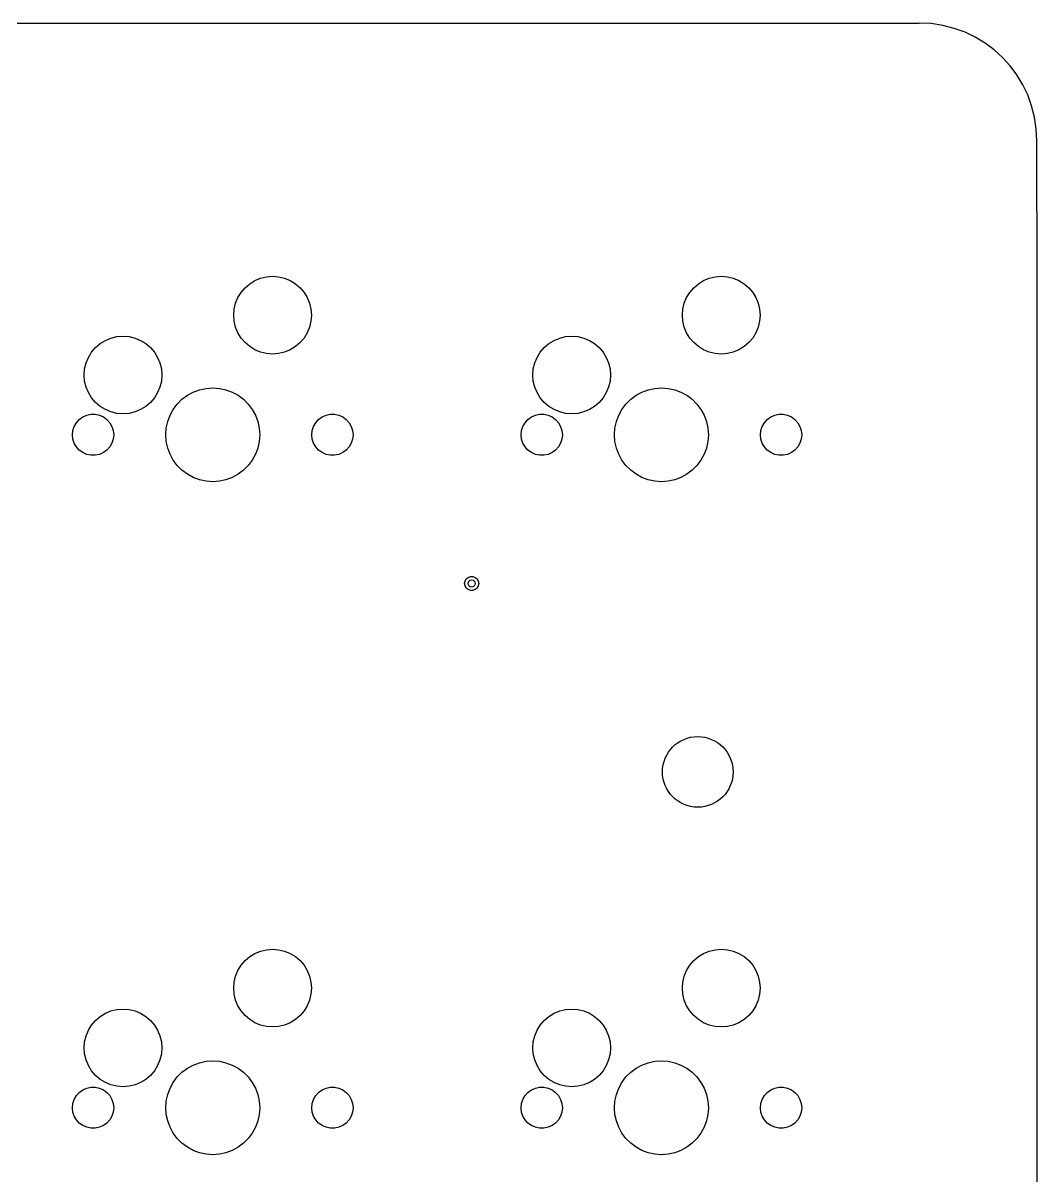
# Model space of a CAD drawing. Extents: x 101 to 518, y -308 to -134.
# Drawn here: x 475.16 to 518.21, y -182.65 to -133.7 of the extents above; entities that cross this region are included whole.
import ezdxf

# ---------------------------------------------------------------- set-up
doc = ezdxf.new("R2010")
doc.units = 0
doc.layers.add('BLACK', color=7, linetype='CONTINUOUS')

msp = doc.modelspace()

# ---------------------------------------------------------------- linework, layer by layer
at = {"layer": 'BLACK', "linetype": 'CONTINUOUS'}
for p, q in [((431.773007, -133.696311), (513.20974, -133.696311)), ((518.20974, -141.696311), (518.20974, -138.696311)), ((518.20974, -141.696311), (518.20974, -265.496311)), ((484.590922, -144.934827), (484.787802, -144.766675)), ((484.787802, -144.766675), (485.008564, -144.631392)), ((485.008564, -144.631392), (485.24777, -144.53231)), ((485.24777, -144.53231), (485.499531, -144.471867)), ((485.499531, -144.471867), (485.757648, -144.451553)), ((485.757648, -144.451553), (486.015765, -144.471867)), ((486.015765, -144.471867), (486.267526, -144.53231)), ((486.267526, -144.53231), (486.506732, -144.631392)), ((486.506732, -144.631392), (486.727494, -144.766675)), ((486.727494, -144.766675), (486.924374, -144.934827)), ((503.640922, -144.934827), (503.837802, -144.766675)), ((503.837802, -144.766675), (504.058564, -144.631392)), ((504.058564, -144.631392), (504.29777, -144.53231)), ((504.29777, -144.53231), (504.549531, -144.471867)), ((504.549531, -144.471867), (504.807648, -144.451553)), ((504.807648, -144.451553), (505.065765, -144.471867)), ((505.065765, -144.471867), (505.317526, -144.53231)), ((505.317526, -144.53231), (505.556732, -144.631392)), ((505.556732, -144.631392), (505.777494, -144.766675)), ((505.777494, -144.766675), (505.974374, -144.934827)), ((484.188405, -145.591675), (484.287487, -145.352469)), ((484.287487, -145.352469), (484.42277, -145.131707)), ((484.42277, -145.131707), (484.590922, -144.934827)), ((486.924374, -144.934827), (487.092526, -145.131707)), ((487.092526, -145.131707), (487.227809, -145.352469)), ((487.227809, -145.352469), (487.326891, -145.591675)), ((503.238405, -145.591675), (503.337487, -145.352469)), ((503.337487, -145.352469), (503.47277, -145.131707)), ((503.47277, -145.131707), (503.640922, -144.934827)), ((505.974374, -144.934827), (506.142526, -145.131707)), ((506.142526, -145.131707), (506.277809, -145.352469)), ((506.277809, -145.352469), (506.376891, -145.591675)), ((484.107648, -146.101553), (484.127962, -145.843436)), ((484.127962, -145.843436), (484.188405, -145.591675)), ((487.326891, -145.591675), (487.387334, -145.843436)), ((487.387334, -145.843436), (487.407648, -146.101553)), ((503.157648, -146.101553), (503.177962, -145.843436)), ((503.177962, -145.843436), (503.238405, -145.591675)), ((506.376891, -145.591675), (506.437334, -145.843436)), ((506.437334, -145.843436), (506.457648, -146.101553)), ((484.127962, -146.35967), (484.107648, -146.101553)), ((484.188405, -146.611431), (484.127962, -146.35967)), ((487.387334, -146.35967), (487.326891, -146.611431)), ((487.407648, -146.101553), (487.387334, -146.35967)), ((503.177962, -146.35967), (503.157648, -146.101553)), ((503.238405, -146.611431), (503.177962, -146.35967)), ((506.437334, -146.35967), (506.376891, -146.611431)), ((506.457648, -146.101553), (506.437334, -146.35967)), ((484.287487, -146.850637), (484.188405, -146.611431)), ((484.42277, -147.071399), (484.287487, -146.850637)), ((487.227809, -146.850637), (487.092526, -147.071399)), ((487.326891, -146.611431), (487.227809, -146.850637)), ((503.337487, -146.850637), (503.238405, -146.611431)), ((503.47277, -147.071399), (503.337487, -146.850637)), ((506.277809, -146.850637), (506.142526, -147.071399)), ((506.376891, -146.611431), (506.277809, -146.850637)), ((478.240922, -147.474827), (478.437802, -147.306675)), ((478.437802, -147.306675), (478.658564, -147.171392)), ((478.658564, -147.171392), (478.89777, -147.07231)), ((478.89777, -147.07231), (479.149531, -147.011867)), ((479.149531, -147.011867), (479.407648, -146.991553)), ((479.407648, -146.991553), (479.665765, -147.011867)), ((479.665765, -147.011867), (479.917526, -147.07231)), ((479.917526, -147.07231), (480.156732, -147.171392)), ((480.156732, -147.171392), (480.377494, -147.306675)), ((480.377494, -147.306675), (480.574374, -147.474827)), ((484.590922, -147.268279), (484.42277, -147.071399)), ((484.787802, -147.436431), (484.590922, -147.268279)), ((486.924374, -147.268279), (486.727494, -147.436431)), ((487.092526, -147.071399), (486.924374, -147.268279)), ((497.290922, -147.474827), (497.487802, -147.306675)), ((497.487802, -147.306675), (497.708564, -147.171392)), ((497.708564, -147.171392), (497.94777, -147.07231)), ((497.94777, -147.07231), (498.199531, -147.011867)), ((498.199531, -147.011867), (498.457648, -146.991553)), ((498.457648, -146.991553), (498.715765, -147.011867)), ((498.715765, -147.011867), (498.967526, -147.07231)), ((498.967526, -147.07231), (499.206732, -147.171392)), ((499.206732, -147.171392), (499.427494, -147.306675)), ((499.427494, -147.306675), (499.624374, -147.474827)), ((503.640922, -147.268279), (503.47277, -147.071399)), ((503.837802, -147.436431), (503.640922, -147.268279)), ((505.974374, -147.268279), (505.777494, -147.436431)), ((506.142526, -147.071399), (505.974374, -147.268279)), ((477.937487, -147.892469), (478.07277, -147.671707)), ((478.07277, -147.671707), (478.240922, -147.474827)), ((480.574374, -147.474827), (480.742526, -147.671707)), ((480.742526, -147.671707), (480.877809, -147.892469)), ((485.008564, -147.571714), (484.787802, -147.436431)), ((485.24777, -147.670796), (485.008564, -147.571714)), ((485.499531, -147.731239), (485.24777, -147.670796)), ((485.757648, -147.751553), (485.499531, -147.731239)), ((486.015765, -147.731239), (485.757648, -147.751553)), ((486.267526, -147.670796), (486.015765, -147.731239)), ((486.506732, -147.571714), (486.267526, -147.670796)), ((486.727494, -147.436431), (486.506732, -147.571714)), ((496.987487, -147.892469), (497.12277, -147.671707)), ((497.12277, -147.671707), (497.290922, -147.474827)), ((499.624374, -147.474827), (499.792526, -147.671707)), ((499.792526, -147.671707), (499.927809, -147.892469)), ((504.058564, -147.571714), (503.837802, -147.436431)), ((504.29777, -147.670796), (504.058564, -147.571714)), ((504.549531, -147.731239), (504.29777, -147.670796)), ((504.807648, -147.751553), (504.549531, -147.731239)), ((505.065765, -147.731239), (504.807648, -147.751553)), ((505.317526, -147.670796), (505.065765, -147.731239)), ((505.556732, -147.571714), (505.317526, -147.670796)), ((505.777494, -147.436431), (505.556732, -147.571714)), ((477.777962, -148.383436), (477.838405, -148.131675)), ((477.838405, -148.131675), (477.937487, -147.892469)), ((480.877809, -147.892469), (480.976891, -148.131675)), ((480.976891, -148.131675), (481.037334, -148.383436)), ((496.827962, -148.383436), (496.888405, -148.131675)), ((496.888405, -148.131675), (496.987487, -147.892469)), ((499.927809, -147.892469), (500.026891, -148.131675)), ((500.026891, -148.131675), (500.087334, -148.383436)), ((477.757648, -148.641553), (477.777962, -148.383436)), ((477.777962, -148.89967), (477.757648, -148.641553)), ((481.037334, -148.383436), (481.057648, -148.641553)), ((481.057648, -148.641553), (481.037334, -148.89967)), ((496.807648, -148.641553), (496.827962, -148.383436)), ((496.827962, -148.89967), (496.807648, -148.641553)), ((500.087334, -148.383436), (500.107648, -148.641553)), ((500.107648, -148.641553), (500.087334, -148.89967)), ((477.838405, -149.151431), (477.777962, -148.89967)), ((477.937487, -149.390637), (477.838405, -149.151431)), ((480.976891, -149.151431), (480.877809, -149.390637)), ((481.037334, -148.89967), (480.976891, -149.151431)), ((482.389352, -149.367838), (482.655901, -149.26842)), ((482.655901, -149.26842), (482.933886, -149.207948)), ((482.933886, -149.207948), (483.217648, -149.187653)), ((483.217648, -149.187653), (483.50141, -149.207948)), ((483.50141, -149.207948), (483.779395, -149.26842)), ((483.779395, -149.26842), (484.045944, -149.367838)), ((496.888405, -149.151431), (496.827962, -148.89967)), ((496.987487, -149.390637), (496.888405, -149.151431)), ((500.026891, -149.151431), (499.927809, -149.390637)), ((500.087334, -148.89967), (500.026891, -149.151431)), ((501.439352, -149.367838), (501.705901, -149.26842)), ((501.705901, -149.26842), (501.983886, -149.207948)), ((501.983886, -149.207948), (502.267648, -149.187653)), ((502.267648, -149.187653), (502.55141, -149.207948)), ((502.55141, -149.207948), (502.829395, -149.26842)), ((502.829395, -149.26842), (503.095944, -149.367838)), ((478.07277, -149.611399), (477.937487, -149.390637)), ((478.240922, -149.808279), (478.07277, -149.611399)), ((478.437802, -149.976431), (478.240922, -149.808279)), ((480.574374, -149.808279), (480.377494, -149.976431)), ((480.742526, -149.611399), (480.574374, -149.808279)), ((480.877809, -149.390637), (480.742526, -149.611399)), ((481.710759, -149.875826), (481.911921, -149.674664)), ((481.911921, -149.674664), (482.139664, -149.504178)), ((482.139664, -149.504178), (482.389352, -149.367838)), ((484.045944, -149.367838), (484.295632, -149.504178)), ((484.295632, -149.504178), (484.523375, -149.674664)), ((484.523375, -149.674664), (484.724537, -149.875826)), ((497.12277, -149.611399), (496.987487, -149.390637)), ((497.290922, -149.808279), (497.12277, -149.611399)), ((497.487802, -149.976431), (497.290922, -149.808279)), ((499.624374, -149.808279), (499.427494, -149.976431)), ((499.792526, -149.611399), (499.624374, -149.808279)), ((499.927809, -149.390637), (499.792526, -149.611399)), ((500.760759, -149.875826), (500.961921, -149.674664)), ((500.961921, -149.674664), (501.189664, -149.504178)), ((501.189664, -149.504178), (501.439352, -149.367838)), ((503.095944, -149.367838), (503.345632, -149.504178)), ((503.345632, -149.504178), (503.573375, -149.674664)), ((503.573375, -149.674664), (503.774537, -149.875826)), ((478.658564, -150.111714), (478.437802, -149.976431)), ((478.89777, -150.210796), (478.658564, -150.111714)), ((479.149531, -150.271239), (478.89777, -150.210796)), ((479.407648, -150.291553), (479.149531, -150.271239)), ((479.665765, -150.271239), (479.407648, -150.291553)), ((479.917526, -150.210796), (479.665765, -150.271239)), ((480.156732, -150.111714), (479.917526, -150.210796)), ((480.377494, -149.976431), (480.156732, -150.111714)), ((481.403933, -150.353257), (481.540273, -150.103569)), ((481.540273, -150.103569), (481.710759, -149.875826)), ((484.724537, -149.875826), (484.895023, -150.103569)), ((484.895023, -150.103569), (485.031363, -150.353257)), ((497.708564, -150.111714), (497.487802, -149.976431)), ((497.94777, -150.210796), (497.708564, -150.111714)), ((498.199531, -150.271239), (497.94777, -150.210796)), ((498.457648, -150.291553), (498.199531, -150.271239)), ((498.715765, -150.271239), (498.457648, -150.291553)), ((498.967526, -150.210796), (498.715765, -150.271239)), ((499.206732, -150.111714), (498.967526, -150.210796)), ((499.427494, -149.976431), (499.206732, -150.111714)), ((500.453933, -150.353257), (500.590273, -150.103569)), ((500.590273, -150.103569), (500.760759, -149.875826)), ((503.774537, -149.875826), (503.945023, -150.103569)), ((503.945023, -150.103569), (504.081363, -150.353257)), ((477.338296, -150.825658), (477.429758, -150.667241)), ((477.429758, -150.667241), (477.552159, -150.531301)), ((477.552159, -150.531301), (477.700148, -150.423781)), ((477.700148, -150.423781), (477.867258, -150.349379)), ((477.867258, -150.349379), (478.046186, -150.311346)), ((478.046186, -150.311346), (478.22911, -150.311346)), ((478.22911, -150.311346), (478.408038, -150.349379)), ((478.408038, -150.349379), (478.575148, -150.423781)), ((478.575148, -150.423781), (478.723137, -150.531301)), ((478.723137, -150.531301), (478.845538, -150.667241)), ((478.845538, -150.667241), (478.937, -150.825658)), ((481.244043, -150.897791), (481.304515, -150.619806)), ((481.304515, -150.619806), (481.403933, -150.353257)), ((485.031363, -150.353257), (485.130781, -150.619806)), ((485.130781, -150.619806), (485.191253, -150.897791)), ((487.498296, -150.825658), (487.589758, -150.667241)), ((487.589758, -150.667241), (487.712159, -150.531301)), ((487.712159, -150.531301), (487.860148, -150.423781)), ((487.860148, -150.423781), (488.027258, -150.349379)), ((488.027258, -150.349379), (488.206186, -150.311346)), ((488.206186, -150.311346), (488.38911, -150.311346)), ((488.38911, -150.311346), (488.568038, -150.349379)), ((488.568038, -150.349379), (488.735148, -150.423781)), ((488.735148, -150.423781), (488.883137, -150.531301)), ((488.883137, -150.531301), (489.005538, -150.667241)), ((489.005538, -150.667241), (489.097, -150.825658)), ((496.388296, -150.825658), (496.479758, -150.667241)), ((496.479758, -150.667241), (496.602159, -150.531301)), ((496.602159, -150.531301), (496.750148, -150.423781)), ((496.750148, -150.423781), (496.917258, -150.349379)), ((496.917258, -150.349379), (497.096186, -150.311346)), ((497.096186, -150.311346), (497.27911, -150.311346)), ((497.27911, -150.311346), (497.458038, -150.349379)), ((497.458038, -150.349379), (497.625148, -150.423781)), ((497.625148, -150.423781), (497.773137, -150.531301)), ((497.773137, -150.531301), (497.895538, -150.667241)), ((497.895538, -150.667241), (497.987, -150.825658)), ((500.294043, -150.897791), (500.354515, -150.619806)), ((500.354515, -150.619806), (500.453933, -150.353257)), ((504.081363, -150.353257), (504.180781, -150.619806)), ((504.180781, -150.619806), (504.241253, -150.897791)), ((506.548296, -150.825658), (506.639758, -150.667241)), ((506.639758, -150.667241), (506.762159, -150.531301)), ((506.762159, -150.531301), (506.910148, -150.423781)), ((506.910148, -150.423781), (507.077258, -150.349379)), ((507.077258, -150.349379), (507.256186, -150.311346)), ((507.256186, -150.311346), (507.43911, -150.311346)), ((507.43911, -150.311346), (507.618038, -150.349379)), ((507.618038, -150.349379), (507.785148, -150.423781)), ((507.785148, -150.423781), (507.933137, -150.531301)), ((507.933137, -150.531301), (508.055538, -150.667241)), ((508.055538, -150.667241), (508.147, -150.825658)), ((477.262648, -151.181553), (477.281769, -150.99963)), ((477.281769, -151.363476), (477.262648, -151.181553)), ((477.281769, -150.99963), (477.338296, -150.825658)), ((478.937, -150.825658), (478.993527, -150.99963)), ((478.993527, -150.99963), (479.012648, -151.181553)), ((479.012648, -151.181553), (478.993527, -151.363476)), ((481.223748, -151.181553), (481.244043, -150.897791)), ((481.244043, -151.465315), (481.223748, -151.181553)), ((485.191253, -150.897791), (485.211548, -151.181553)), ((485.211548, -151.181553), (485.191253, -151.465315)), ((487.422648, -151.181553), (487.441769, -150.99963)), ((487.441769, -151.363476), (487.422648, -151.181553)), ((487.441769, -150.99963), (487.498296, -150.825658)), ((489.097, -150.825658), (489.153527, -150.99963)), ((489.153527, -150.99963), (489.172648, -151.181553)), ((489.172648, -151.181553), (489.153527, -151.363476)), ((496.312648, -151.181553), (496.331769, -150.99963)), ((496.331769, -151.363476), (496.312648, -151.181553)), ((496.331769, -150.99963), (496.388296, -150.825658)), ((497.987, -150.825658), (498.043527, -150.99963)), ((498.043527, -150.99963), (498.062648, -151.181553)), ((498.062648, -151.181553), (498.043527, -151.363476)), ((500.273748, -151.181553), (500.294043, -150.897791)), ((500.294043, -151.465315), (500.273748, -151.181553)), ((504.241253, -150.897791), (504.261548, -151.181553)), ((504.261548, -151.181553), (504.241253, -151.465315)), ((506.472648, -151.181553), (506.491769, -150.99963)), ((506.491769, -151.363476), (506.472648, -151.181553)), ((506.491769, -150.99963), (506.548296, -150.825658)), ((508.147, -150.825658), (508.203527, -150.99963)), ((508.203527, -150.99963), (508.222648, -151.181553)), ((508.222648, -151.181553), (508.203527, -151.363476)), ((477.338296, -151.537448), (477.281769, -151.363476)), ((477.429758, -151.695865), (477.338296, -151.537448)), ((477.552159, -151.831805), (477.429758, -151.695865)), ((478.845538, -151.695865), (478.723137, -151.831805)), ((478.937, -151.537448), (478.845538, -151.695865)), ((478.993527, -151.363476), (478.937, -151.537448)), ((481.304515, -151.7433), (481.244043, -151.465315)), ((481.403933, -152.009849), (481.304515, -151.7433)), ((485.130781, -151.7433), (485.031363, -152.009849)), ((485.191253, -151.465315), (485.130781, -151.7433)), ((487.498296, -151.537448), (487.441769, -151.363476)), ((487.589758, -151.695865), (487.498296, -151.537448)), ((487.712159, -151.831805), (487.589758, -151.695865)), ((489.005538, -151.695865), (488.883137, -151.831805)), ((489.097, -151.537448), (489.005538, -151.695865)), ((489.153527, -151.363476), (489.097, -151.537448)), ((496.388296, -151.537448), (496.331769, -151.363476)), ((496.479758, -151.695865), (496.388296, -151.537448)), ((496.602159, -151.831805), (496.479758, -151.695865)), ((497.895538, -151.695865), (497.773137, -151.831805)), ((497.987, -151.537448), (497.895538, -151.695865)), ((498.043527, -151.363476), (497.987, -151.537448)), ((500.354515, -151.7433), (500.294043, -151.465315)), ((500.453933, -152.009849), (500.354515, -151.7433)), ((504.180781, -151.7433), (504.081363, -152.009849)), ((504.241253, -151.465315), (504.180781, -151.7433)), ((506.548296, -151.537448), (506.491769, -151.363476)), ((506.639758, -151.695865), (506.548296, -151.537448)), ((506.762159, -151.831805), (506.639758, -151.695865)), ((508.055538, -151.695865), (507.933137, -151.831805)), ((508.147, -151.537448), (508.055538, -151.695865)), ((508.203527, -151.363476), (508.147, -151.537448)), ((477.700148, -151.939325), (477.552159, -151.831805)), ((477.867258, -152.013727), (477.700148, -151.939325)), ((478.046186, -152.05176), (477.867258, -152.013727)), ((478.22911, -152.05176), (478.046186, -152.05176)), ((478.408038, -152.013727), (478.22911, -152.05176)), ((478.575148, -151.939325), (478.408038, -152.013727)), ((478.723137, -151.831805), (478.575148, -151.939325)), ((481.540273, -152.259537), (481.403933, -152.009849)), ((485.031363, -152.009849), (484.895023, -152.259537)), ((487.860148, -151.939325), (487.712159, -151.831805)), ((488.027258, -152.013727), (487.860148, -151.939325)), ((488.206186, -152.05176), (488.027258, -152.013727)), ((488.38911, -152.05176), (488.206186, -152.05176)), ((488.568038, -152.013727), (488.38911, -152.05176)), ((488.735148, -151.939325), (488.568038, -152.013727)), ((488.883137, -151.831805), (488.735148, -151.939325)), ((496.750148, -151.939325), (496.602159, -151.831805)), ((496.917258, -152.013727), (496.750148, -151.939325)), ((497.096186, -152.05176), (496.917258, -152.013727)), ((497.27911, -152.05176), (497.096186, -152.05176)), ((497.458038, -152.013727), (497.27911, -152.05176)), ((497.625148, -151.939325), (497.458038, -152.013727)), ((497.773137, -151.831805), (497.625148, -151.939325)), ((500.590273, -152.259537), (500.453933, -152.009849)), ((504.081363, -152.009849), (503.945023, -152.259537)), ((506.910148, -151.939325), (506.762159, -151.831805)), ((507.077258, -152.013727), (506.910148, -151.939325)), ((507.256186, -152.05176), (507.077258, -152.013727)), ((507.43911, -152.05176), (507.256186, -152.05176)), ((507.618038, -152.013727), (507.43911, -152.05176)), ((507.785148, -151.939325), (507.618038, -152.013727)), ((507.933137, -151.831805), (507.785148, -151.939325)), ((481.710759, -152.48728), (481.540273, -152.259537)), ((481.911921, -152.688442), (481.710759, -152.48728)), ((482.139664, -152.858928), (481.911921, -152.688442)), ((484.523375, -152.688442), (484.295632, -152.858928)), ((484.724537, -152.48728), (484.523375, -152.688442)), ((484.895023, -152.259537), (484.724537, -152.48728)), ((500.760759, -152.48728), (500.590273, -152.259537)), ((500.961921, -152.688442), (500.760759, -152.48728)), ((501.189664, -152.858928), (500.961921, -152.688442)), ((503.573375, -152.688442), (503.345632, -152.858928)), ((503.774537, -152.48728), (503.573375, -152.688442)), ((503.945023, -152.259537), (503.774537, -152.48728)), ((482.389352, -152.995268), (482.139664, -152.858928)), ((482.655901, -153.094686), (482.389352, -152.995268)), ((482.933886, -153.155158), (482.655901, -153.094686)), ((483.217648, -153.175453), (482.933886, -153.155158)), ((483.50141, -153.155158), (483.217648, -153.175453)), ((483.779395, -153.094686), (483.50141, -153.155158)), ((484.045944, -152.995268), (483.779395, -153.094686)), ((484.295632, -152.858928), (484.045944, -152.995268)), ((501.439352, -152.995268), (501.189664, -152.858928)), ((501.705901, -153.094686), (501.439352, -152.995268)), ((501.983886, -153.155158), (501.705901, -153.094686)), ((502.267648, -153.175453), (501.983886, -153.155158)), ((502.55141, -153.155158), (502.267648, -153.175453)), ((502.829395, -153.094686), (502.55141, -153.155158)), ((503.095944, -152.995268), (502.829395, -153.094686)), ((503.345632, -152.858928), (503.095944, -152.995268)), ((493.90974, -157.496311), (493.927832, -157.393705)), ((493.927832, -157.598917), (493.90974, -157.496311)), ((493.927832, -157.393705), (493.979927, -157.303475)), ((493.979927, -157.689147), (493.927832, -157.598917)), ((493.979927, -157.303475), (494.05974, -157.236503)), ((494.05974, -157.236503), (494.157646, -157.200869)), ((494.157646, -157.200869), (494.261834, -157.200869)), ((494.261834, -157.200869), (494.35974, -157.236503)), ((494.35974, -157.236503), (494.439553, -157.303475)), ((494.439553, -157.303475), (494.491648, -157.393705)), ((494.491648, -157.598917), (494.439553, -157.689147)), ((494.491648, -157.393705), (494.50974, -157.496311)), ((494.50974, -157.496311), (494.491648, -157.598917)), ((494.05974, -157.756119), (493.979927, -157.689147)), ((494.157646, -157.791753), (494.05974, -157.756119)), ((494.261834, -157.791753), (494.157646, -157.791753)), ((494.35974, -157.756119), (494.261834, -157.791753)), ((494.439553, -157.689147), (494.35974, -157.756119)), ((484.787802, -173.341675), (485.008564, -173.206392)), ((485.008564, -173.206392), (485.24777, -173.10731)), ((485.24777, -173.10731), (485.499531, -173.046867)), ((485.499531, -173.046867), (485.757648, -173.026553)), ((485.757648, -173.026553), (486.015765, -173.046867)), ((486.015765, -173.046867), (486.267526, -173.10731)), ((486.267526, -173.10731), (486.506732, -173.206392)), ((486.506732, -173.206392), (486.727494, -173.341675)), ((503.837802, -173.341675), (504.058564, -173.206392)), ((504.058564, -173.206392), (504.29777, -173.10731)), ((504.29777, -173.10731), (504.549531, -173.046867)), ((504.549531, -173.046867), (504.807648, -173.026553)), ((504.807648, -173.026553), (505.065765, -173.046867)), ((505.065765, -173.046867), (505.317526, -173.10731)), ((505.317526, -173.10731), (505.556732, -173.206392)), ((505.556732, -173.206392), (505.777494, -173.341675)), ((484.287487, -173.927469), (484.42277, -173.706707)), ((484.42277, -173.706707), (484.590922, -173.509827)), ((484.590922, -173.509827), (484.787802, -173.341675)), ((486.727494, -173.341675), (486.924374, -173.509827)), ((486.924374, -173.509827), (487.092526, -173.706707)), ((487.092526, -173.706707), (487.227809, -173.927469)), ((503.337487, -173.927469), (503.47277, -173.706707)), ((503.47277, -173.706707), (503.640922, -173.509827)), ((503.640922, -173.509827), (503.837802, -173.341675)), ((505.777494, -173.341675), (505.974374, -173.509827)), ((505.974374, -173.509827), (506.142526, -173.706707)), ((506.142526, -173.706707), (506.277809, -173.927469)), ((484.127962, -174.418436), (484.188405, -174.166675)), ((484.188405, -174.166675), (484.287487, -173.927469)), ((487.227809, -173.927469), (487.326891, -174.166675)), ((487.326891, -174.166675), (487.387334, -174.418436)), ((503.177962, -174.418436), (503.238405, -174.166675)), ((503.238405, -174.166675), (503.337487, -173.927469)), ((506.277809, -173.927469), (506.376891, -174.166675)), ((506.376891, -174.166675), (506.437334, -174.418436)), ((484.107648, -174.676553), (484.127962, -174.418436)), ((484.127962, -174.93467), (484.107648, -174.676553)), ((487.387334, -174.418436), (487.407648, -174.676553)), ((487.407648, -174.676553), (487.387334, -174.93467)), ((503.157648, -174.676553), (503.177962, -174.418436)), ((503.177962, -174.93467), (503.157648, -174.676553)), ((506.437334, -174.418436), (506.457648, -174.676553)), ((506.457648, -174.676553), (506.437334, -174.93467)), ((484.188405, -175.186431), (484.127962, -174.93467)), ((484.287487, -175.425637), (484.188405, -175.186431)), ((487.326891, -175.186431), (487.227809, -175.425637)), ((487.387334, -174.93467), (487.326891, -175.186431)), ((503.238405, -175.186431), (503.177962, -174.93467)), ((503.337487, -175.425637), (503.238405, -175.186431)), ((506.376891, -175.186431), (506.277809, -175.425637)), ((506.437334, -174.93467), (506.376891, -175.186431)), ((478.437802, -175.881675), (478.658564, -175.746392)), ((478.658564, -175.746392), (478.89777, -175.64731)), ((478.89777, -175.64731), (479.149531, -175.586867)), ((479.149531, -175.586867), (479.407648, -175.566553)), ((479.407648, -175.566553), (479.665765, -175.586867)), ((479.665765, -175.586867), (479.917526, -175.64731)), ((479.917526, -175.64731), (480.156732, -175.746392)), ((480.156732, -175.746392), (480.377494, -175.881675)), ((484.42277, -175.646399), (484.287487, -175.425637)), ((484.590922, -175.843279), (484.42277, -175.646399)), ((487.092526, -175.646399), (486.924374, -175.843279)), ((487.227809, -175.425637), (487.092526, -175.646399)), ((497.487802, -175.881675), (497.708564, -175.746392)), ((497.708564, -175.746392), (497.94777, -175.64731)), ((497.94777, -175.64731), (498.199531, -175.586867)), ((498.199531, -175.586867), (498.457648, -175.566553)), ((498.457648, -175.566553), (498.715765, -175.586867)), ((498.715765, -175.586867), (498.967526, -175.64731)), ((498.967526, -175.64731), (499.206732, -175.746392)), ((499.206732, -175.746392), (499.427494, -175.881675)), ((503.47277, -175.646399), (503.337487, -175.425637)), ((503.640922, -175.843279), (503.47277, -175.646399)), ((506.142526, -175.646399), (505.974374, -175.843279)), ((506.277809, -175.425637), (506.142526, -175.646399)), ((478.07277, -176.246707), (478.240922, -176.049827)), ((478.240922, -176.049827), (478.437802, -175.881675)), ((480.377494, -175.881675), (480.574374, -176.049827)), ((480.574374, -176.049827), (480.742526, -176.246707)), ((484.787802, -176.011431), (484.590922, -175.843279)), ((485.008564, -176.146714), (484.787802, -176.011431)), ((485.24777, -176.245796), (485.008564, -176.146714)), ((486.506732, -176.146714), (486.267526, -176.245796)), ((486.727494, -176.011431), (486.506732, -176.146714)), ((486.924374, -175.843279), (486.727494, -176.011431)), ((497.12277, -176.246707), (497.290922, -176.049827)), ((497.290922, -176.049827), (497.487802, -175.881675)), ((499.427494, -175.881675), (499.624374, -176.049827)), ((499.624374, -176.049827), (499.792526, -176.246707)), ((503.837802, -176.011431), (503.640922, -175.843279)), ((504.058564, -176.146714), (503.837802, -176.011431)), ((504.29777, -176.245796), (504.058564, -176.146714)), ((505.556732, -176.146714), (505.317526, -176.245796)), ((505.777494, -176.011431), (505.556732, -176.146714)), ((505.974374, -175.843279), (505.777494, -176.011431)), ((477.777962, -176.958436), (477.838405, -176.706675)), ((477.838405, -176.706675), (477.937487, -176.467469)), ((477.937487, -176.467469), (478.07277, -176.246707)), ((480.742526, -176.246707), (480.877809, -176.467469)), ((480.877809, -176.467469), (480.976891, -176.706675)), ((480.976891, -176.706675), (481.037334, -176.958436)), ((485.499531, -176.306239), (485.24777, -176.245796)), ((485.757648, -176.326553), (485.499531, -176.306239)), ((486.015765, -176.306239), (485.757648, -176.326553)), ((486.267526, -176.245796), (486.015765, -176.306239)), ((496.827962, -176.958436), (496.888405, -176.706675)), ((496.888405, -176.706675), (496.987487, -176.467469)), ((496.987487, -176.467469), (497.12277, -176.246707)), ((499.792526, -176.246707), (499.927809, -176.467469)), ((499.927809, -176.467469), (500.026891, -176.706675)), ((500.026891, -176.706675), (500.087334, -176.958436)), ((504.549531, -176.306239), (504.29777, -176.245796)), ((504.807648, -176.326553), (504.549531, -176.306239)), ((505.065765, -176.306239), (504.807648, -176.326553)), ((505.317526, -176.245796), (505.065765, -176.306239)), ((477.757648, -177.216553), (477.777962, -176.958436)), ((477.777962, -177.47467), (477.757648, -177.216553)), ((481.037334, -176.958436), (481.057648, -177.216553)), ((481.057648, -177.216553), (481.037334, -177.47467)), ((496.807648, -177.216553), (496.827962, -176.958436)), ((496.827962, -177.47467), (496.807648, -177.216553)), ((500.087334, -176.958436), (500.107648, -177.216553)), ((500.107648, -177.216553), (500.087334, -177.47467)), ((477.838405, -177.726431), (477.777962, -177.47467)), ((481.037334, -177.47467), (480.976891, -177.726431)), ((496.888405, -177.726431), (496.827962, -177.47467)), ((500.087334, -177.47467), (500.026891, -177.726431)), ((477.937487, -177.965637), (477.838405, -177.726431)), ((478.07277, -178.186399), (477.937487, -177.965637)), ((478.240922, -178.383279), (478.07277, -178.186399)), ((480.742526, -178.186399), (480.574374, -178.383279)), ((480.877809, -177.965637), (480.742526, -178.186399)), ((480.976891, -177.726431), (480.877809, -177.965637)), ((481.911921, -178.249664), (482.139664, -178.079178)), ((482.139664, -178.079178), (482.389352, -177.942838)), ((482.389352, -177.942838), (482.655901, -177.84342)), ((482.655901, -177.84342), (482.933886, -177.782948)), ((482.933886, -177.782948), (483.217648, -177.762653)), ((483.217648, -177.762653), (483.50141, -177.782948)), ((483.50141, -177.782948), (483.779395, -177.84342)), ((483.779395, -177.84342), (484.045944, -177.942838)), ((484.045944, -177.942838), (484.295632, -178.079178)), ((484.295632, -178.079178), (484.523375, -178.249664)), ((496.987487, -177.965637), (496.888405, -177.726431)), ((497.12277, -178.186399), (496.987487, -177.965637)), ((497.290922, -178.383279), (497.12277, -178.186399)), ((499.792526, -178.186399), (499.624374, -178.383279)), ((499.927809, -177.965637), (499.792526, -178.186399)), ((500.026891, -177.726431), (499.927809, -177.965637)), ((500.961921, -178.249664), (501.189664, -178.079178)), ((501.189664, -178.079178), (501.439352, -177.942838)), ((501.439352, -177.942838), (501.705901, -177.84342)), ((501.705901, -177.84342), (501.983886, -177.782948)), ((501.983886, -177.782948), (502.267648, -177.762653)), ((502.267648, -177.762653), (502.55141, -177.782948)), ((502.55141, -177.782948), (502.829395, -177.84342)), ((502.829395, -177.84342), (503.095944, -177.942838)), ((503.095944, -177.942838), (503.345632, -178.079178)), ((503.345632, -178.079178), (503.573375, -178.249664)), ((478.437802, -178.551431), (478.240922, -178.383279)), ((478.658564, -178.686714), (478.437802, -178.551431)), ((478.89777, -178.785796), (478.658564, -178.686714)), ((480.156732, -178.686714), (479.917526, -178.785796)), ((480.377494, -178.551431), (480.156732, -178.686714)), ((480.574374, -178.383279), (480.377494, -178.551431)), ((481.403933, -178.928257), (481.540273, -178.678569)), ((481.540273, -178.678569), (481.710759, -178.450826)), ((481.710759, -178.450826), (481.911921, -178.249664)), ((484.523375, -178.249664), (484.724537, -178.450826)), ((484.724537, -178.450826), (484.895023, -178.678569)), ((484.895023, -178.678569), (485.031363, -178.928257)), ((497.487802, -178.551431), (497.290922, -178.383279)), ((497.708564, -178.686714), (497.487802, -178.551431)), ((497.94777, -178.785796), (497.708564, -178.686714)), ((499.206732, -178.686714), (498.967526, -178.785796)), ((499.427494, -178.551431), (499.206732, -178.686714)), ((499.624374, -178.383279), (499.427494, -178.551431)), ((500.453933, -178.928257), (500.590273, -178.678569)), ((500.590273, -178.678569), (500.760759, -178.450826)), ((500.760759, -178.450826), (500.961921, -178.249664)), ((503.573375, -178.249664), (503.774537, -178.450826)), ((503.774537, -178.450826), (503.945023, -178.678569)), ((503.945023, -178.678569), (504.081363, -178.928257)), ((477.429758, -179.242241), (477.552159, -179.106301)), ((477.552159, -179.106301), (477.700148, -178.998781)), ((477.700148, -178.998781), (477.867258, -178.924379)), ((477.867258, -178.924379), (478.046186, -178.886346)), ((478.046186, -178.886346), (478.22911, -178.886346)), ((478.22911, -178.886346), (478.408038, -178.924379)), ((478.408038, -178.924379), (478.575148, -178.998781)), ((478.575148, -178.998781), (478.723137, -179.106301)), ((478.723137, -179.106301), (478.845538, -179.242241)), ((479.149531, -178.846239), (478.89777, -178.785796)), ((479.407648, -178.866553), (479.149531, -178.846239)), ((479.665765, -178.846239), (479.407648, -178.866553)), ((479.917526, -178.785796), (479.665765, -178.846239)), ((481.304515, -179.194806), (481.403933, -178.928257)), ((485.031363, -178.928257), (485.130781, -179.194806)), ((487.589758, -179.242241), (487.712159, -179.106301)), ((487.712159, -179.106301), (487.860148, -178.998781)), ((487.860148, -178.998781), (488.027258, -178.924379)), ((488.027258, -178.924379), (488.206186, -178.886346)), ((488.206186, -178.886346), (488.38911, -178.886346)), ((488.38911, -178.886346), (488.568038, -178.924379)), ((488.568038, -178.924379), (488.735148, -178.998781)), ((488.735148, -178.998781), (488.883137, -179.106301)), ((488.883137, -179.106301), (489.005538, -179.242241)), ((496.479758, -179.242241), (496.602159, -179.106301)), ((496.602159, -179.106301), (496.750148, -178.998781)), ((496.750148, -178.998781), (496.917258, -178.924379)), ((496.917258, -178.924379), (497.096186, -178.886346)), ((497.096186, -178.886346), (497.27911, -178.886346)), ((497.27911, -178.886346), (497.458038, -178.924379)), ((497.458038, -178.924379), (497.625148, -178.998781)), ((497.625148, -178.998781), (497.773137, -179.106301)), ((497.773137, -179.106301), (497.895538, -179.242241)), ((498.199531, -178.846239), (497.94777, -178.785796)), ((498.457648, -178.866553), (498.199531, -178.846239)), ((498.715765, -178.846239), (498.457648, -178.866553)), ((498.967526, -178.785796), (498.715765, -178.846239)), ((500.354515, -179.194806), (500.453933, -178.928257)), ((504.081363, -178.928257), (504.180781, -179.194806)), ((506.639758, -179.242241), (506.762159, -179.106301)), ((506.762159, -179.106301), (506.910148, -178.998781)), ((506.910148, -178.998781), (507.077258, -178.924379)), ((507.077258, -178.924379), (507.256186, -178.886346)), ((507.256186, -178.886346), (507.43911, -178.886346)), ((507.43911, -178.886346), (507.618038, -178.924379)), ((507.618038, -178.924379), (507.785148, -178.998781)), ((507.785148, -178.998781), (507.933137, -179.106301)), ((507.933137, -179.106301), (508.055538, -179.242241)), ((477.262648, -179.756553), (477.281769, -179.57463)), ((477.281769, -179.57463), (477.338296, -179.400658)), ((477.338296, -179.400658), (477.429758, -179.242241)), ((478.845538, -179.242241), (478.937, -179.400658)), ((478.937, -179.400658), (478.993527, -179.57463)), ((478.993527, -179.57463), (479.012648, -179.756553)), ((481.223748, -179.756553), (481.244043, -179.472791)), ((481.244043, -179.472791), (481.304515, -179.194806)), ((485.130781, -179.194806), (485.191253, -179.472791)), ((485.191253, -179.472791), (485.211548, -179.756553)), ((487.422648, -179.756553), (487.441769, -179.57463)), ((487.441769, -179.57463), (487.498296, -179.400658)), ((487.498296, -179.400658), (487.589758, -179.242241)), ((489.005538, -179.242241), (489.097, -179.400658)), ((489.097, -179.400658), (489.153527, -179.57463)), ((489.153527, -179.57463), (489.172648, -179.756553)), ((496.312648, -179.756553), (496.331769, -179.57463)), ((496.331769, -179.57463), (496.388296, -179.400658)), ((496.388296, -179.400658), (496.479758, -179.242241)), ((497.895538, -179.242241), (497.987, -179.400658)), ((497.987, -179.400658), (498.043527, -179.57463)), ((498.043527, -179.57463), (498.062648, -179.756553)), ((500.273748, -179.756553), (500.294043, -179.472791)), ((500.294043, -179.472791), (500.354515, -179.194806)), ((504.180781, -179.194806), (504.241253, -179.472791)), ((504.241253, -179.472791), (504.261548, -179.756553)), ((506.472648, -179.756553), (506.491769, -179.57463)), ((506.491769, -179.57463), (506.548296, -179.400658)), ((506.548296, -179.400658), (506.639758, -179.242241)), ((508.055538, -179.242241), (508.147, -179.400658)), ((508.147, -179.400658), (508.203527, -179.57463)), ((508.203527, -179.57463), (508.222648, -179.756553)), ((477.281769, -179.938476), (477.262648, -179.756553)), ((477.338296, -180.112448), (477.281769, -179.938476)), ((477.429758, -180.270865), (477.338296, -180.112448)), ((478.937, -180.112448), (478.845538, -180.270865)), ((478.993527, -179.938476), (478.937, -180.112448)), ((479.012648, -179.756553), (478.993527, -179.938476)), ((481.244043, -180.040315), (481.223748, -179.756553)), ((481.304515, -180.3183), (481.244043, -180.040315)), ((485.191253, -180.040315), (485.130781, -180.3183)), ((485.211548, -179.756553), (485.191253, -180.040315)), ((487.441769, -179.938476), (487.422648, -179.756553)), ((487.498296, -180.112448), (487.441769, -179.938476)), ((487.589758, -180.270865), (487.498296, -180.112448)), ((489.097, -180.112448), (489.005538, -180.270865)), ((489.153527, -179.938476), (489.097, -180.112448)), ((489.172648, -179.756553), (489.153527, -179.938476)), ((496.331769, -179.938476), (496.312648, -179.756553)), ((496.388296, -180.112448), (496.331769, -179.938476)), ((496.479758, -180.270865), (496.388296, -180.112448)), ((497.987, -180.112448), (497.895538, -180.270865)), ((498.043527, -179.938476), (497.987, -180.112448)), ((498.062648, -179.756553), (498.043527, -179.938476)), ((500.294043, -180.040315), (500.273748, -179.756553)), ((500.354515, -180.3183), (500.294043, -180.040315)), ((504.241253, -180.040315), (504.180781, -180.3183)), ((504.261548, -179.756553), (504.241253, -180.040315)), ((506.491769, -179.938476), (506.472648, -179.756553)), ((506.548296, -180.112448), (506.491769, -179.938476)), ((506.639758, -180.270865), (506.548296, -180.112448)), ((508.147, -180.112448), (508.055538, -180.270865)), ((508.203527, -179.938476), (508.147, -180.112448)), ((508.222648, -179.756553), (508.203527, -179.938476)), ((477.552159, -180.406805), (477.429758, -180.270865)), ((477.700148, -180.514325), (477.552159, -180.406805)), ((477.867258, -180.588727), (477.700148, -180.514325)), ((478.046186, -180.62676), (477.867258, -180.588727)), ((478.22911, -180.62676), (478.046186, -180.62676)), ((478.408038, -180.588727), (478.22911, -180.62676)), ((478.575148, -180.514325), (478.408038, -180.588727)), ((478.723137, -180.406805), (478.575148, -180.514325)), ((478.845538, -180.270865), (478.723137, -180.406805)), ((481.403933, -180.584849), (481.304515, -180.3183)), ((481.540273, -180.834537), (481.403933, -180.584849)), ((485.031363, -180.584849), (484.895023, -180.834537)), ((485.130781, -180.3183), (485.031363, -180.584849)), ((487.712159, -180.406805), (487.589758, -180.270865)), ((487.860148, -180.514325), (487.712159, -180.406805)), ((488.027258, -180.588727), (487.860148, -180.514325)), ((488.206186, -180.62676), (488.027258, -180.588727)), ((488.38911, -180.62676), (488.206186, -180.62676)), ((488.568038, -180.588727), (488.38911, -180.62676)), ((488.735148, -180.514325), (488.568038, -180.588727)), ((488.883137, -180.406805), (488.735148, -180.514325)), ((489.005538, -180.270865), (488.883137, -180.406805)), ((496.602159, -180.406805), (496.479758, -180.270865)), ((496.750148, -180.514325), (496.602159, -180.406805)), ((496.917258, -180.588727), (496.750148, -180.514325)), ((497.096186, -180.62676), (496.917258, -180.588727)), ((497.27911, -180.62676), (497.096186, -180.62676)), ((497.458038, -180.588727), (497.27911, -180.62676)), ((497.625148, -180.514325), (497.458038, -180.588727)), ((497.773137, -180.406805), (497.625148, -180.514325)), ((497.895538, -180.270865), (497.773137, -180.406805)), ((500.453933, -180.584849), (500.354515, -180.3183)), ((500.590273, -180.834537), (500.453933, -180.584849)), ((504.081363, -180.584849), (503.945023, -180.834537)), ((504.180781, -180.3183), (504.081363, -180.584849)), ((506.762159, -180.406805), (506.639758, -180.270865)), ((506.910148, -180.514325), (506.762159, -180.406805)), ((507.077258, -180.588727), (506.910148, -180.514325)), ((507.256186, -180.62676), (507.077258, -180.588727)), ((507.43911, -180.62676), (507.256186, -180.62676)), ((507.618038, -180.588727), (507.43911, -180.62676)), ((507.785148, -180.514325), (507.618038, -180.588727)), ((507.933137, -180.406805), (507.785148, -180.514325)), ((508.055538, -180.270865), (507.933137, -180.406805)), ((481.710759, -181.06228), (481.540273, -180.834537)), ((481.911921, -181.263442), (481.710759, -181.06228)), ((484.724537, -181.06228), (484.523375, -181.263442)), ((484.895023, -180.834537), (484.724537, -181.06228)), ((500.760759, -181.06228), (500.590273, -180.834537)), ((500.961921, -181.263442), (500.760759, -181.06228)), ((503.774537, -181.06228), (503.573375, -181.263442)), ((503.945023, -180.834537), (503.774537, -181.06228)), ((482.139664, -181.433928), (481.911921, -181.263442)), ((482.389352, -181.570268), (482.139664, -181.433928)), ((482.655901, -181.669686), (482.389352, -181.570268)), ((484.045944, -181.570268), (483.779395, -181.669686)), ((484.295632, -181.433928), (484.045944, -181.570268)), ((484.523375, -181.263442), (484.295632, -181.433928)), ((501.189664, -181.433928), (500.961921, -181.263442)), ((501.439352, -181.570268), (501.189664, -181.433928)), ((501.705901, -181.669686), (501.439352, -181.570268)), ((503.095944, -181.570268), (502.829395, -181.669686)), ((503.345632, -181.433928), (503.095944, -181.570268)), ((503.573375, -181.263442), (503.345632, -181.433928)), ((482.933886, -181.730158), (482.655901, -181.669686)), ((483.217648, -181.750453), (482.933886, -181.730158)), ((483.50141, -181.730158), (483.217648, -181.750453)), ((483.779395, -181.669686), (483.50141, -181.730158)), ((501.983886, -181.730158), (501.705901, -181.669686)), ((502.267648, -181.750453), (501.983886, -181.730158)), ((502.55141, -181.730158), (502.267648, -181.750453)), ((502.829395, -181.669686), (502.55141, -181.730158))]:
    msp.add_line(p, q, dxfattribs=at)
at = {"layer": 'BLACK'}
for centre, radius in [((494.20974, -157.496311), 0.15), ((503.80974, -165.496311), 1.5)]:
    msp.add_circle(centre, radius, dxfattribs=at)
msp.add_arc((513.2097, -138.6963), 4.999989, -0.0001261, 89.9995416, dxfattribs=at)

doc.saveas('drawing.dxf')
